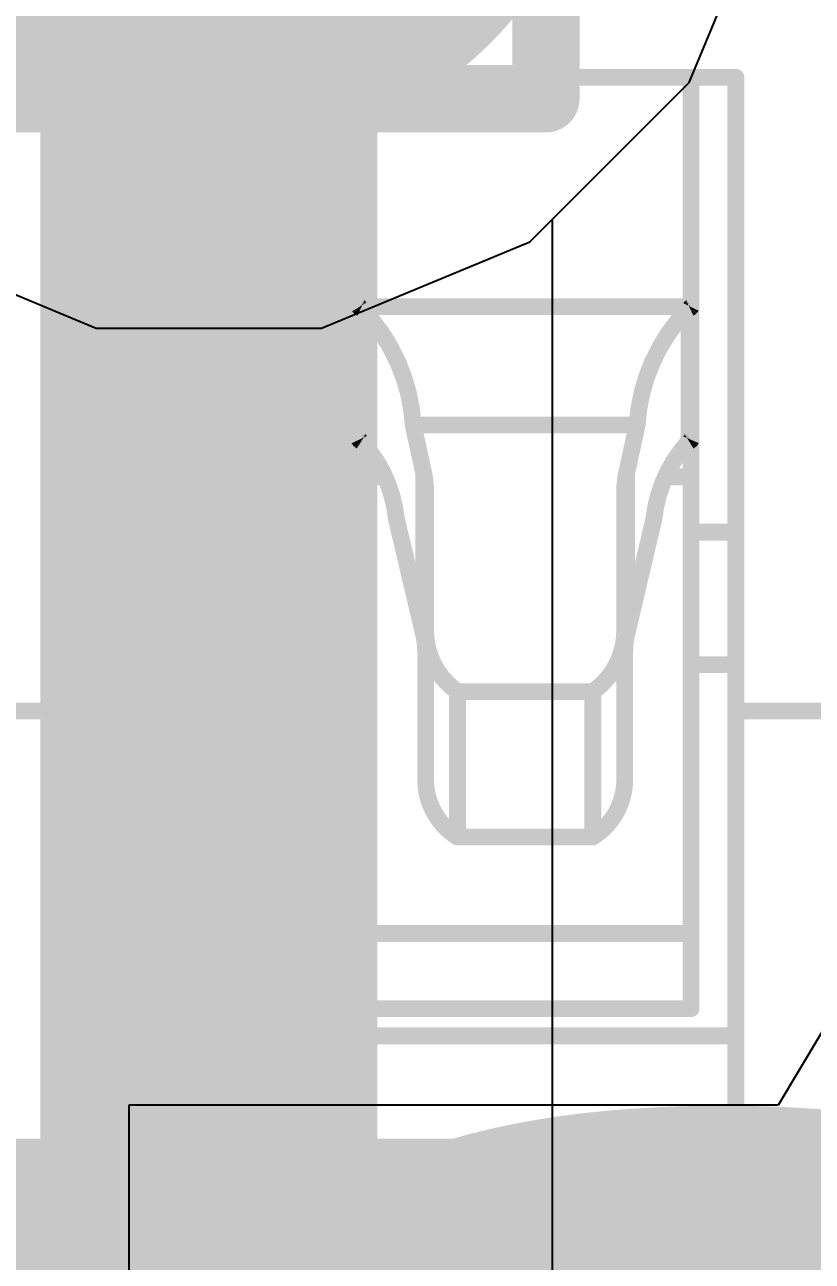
# Model space of a CAD drawing. Header units: inches. Extents: x -11 to 5433, y -4 to 5447.
# Drawn here: x 8.203 to 8.796, y 26.505 to 27.438 of the extents above; entities that cross this region are included whole.
import ezdxf

# ---------------------------------------------------------------- set-up
doc = ezdxf.new("R2010")
doc.units = ezdxf.units.IN
for name, color, linetype in [('Bottom Layer', 5, 'Continuous'), ('Bottom Overlay', 54, 'Continuous'), ('Drill Drawing', 1, 'Continuous'), ('Ground', 16, 'Continuous'), ('Mechanical 4', 56, 'Continuous'), ('Power', 76, 'Continuous'), ('Top Layer', 1, 'Continuous'), ('Top Solder', 216, 'Continuous')]:
    doc.layers.add(name, color=color, linetype=linetype)
doc.styles.add('Arial', font='', dxfattribs={"height": 0.2})
doc.styles.get('Arial').set_extended_font_data('Arial')

# ---------------------------------------------------------------- blocks, each defined once
blk = doc.blocks.new('QTH_030_01_L_D_A_K_TR_157')
at = {"layer": 'Top Solder'}
for points in [[(6.49589887, 3.91260076), (7.00409953, 3.91260076), (7.00409953, 2.25940112), (6.49589887, 2.25940112)], [(6.99590041, 3.91260076), (7.504101069999999, 3.91260076), (7.504101069999999, 2.25940112), (6.99590041, 2.25940112)]]:
    blk.add_hatch(color=216, dxfattribs=at).paths.add_polyline_path(points)

msp = doc.modelspace()

# ---------------------------------------------------------------- hatches: boundary and pattern name
at = {"layer": 'Bottom Layer'}
h = msp.add_hatch(color=5, dxfattribs=at)
edge = h.paths.add_edge_path()
edge.add_arc((8.34153272, 27.63581722), 0.2999994, 0, 360)
at = {"layer": 'Ground'}
h = msp.add_hatch(color=16, dxfattribs=at)
edge = h.paths.add_edge_path()
edge.add_arc((8.34153272, 27.63581722), 0.2999994, 0, 360)
at = {"layer": 'Power'}
h = msp.add_hatch(color=76, dxfattribs=at)
edge = h.paths.add_edge_path()
edge.add_arc((8.34153272, 27.63581722), 0.2999994, 0, 360)
at = {"layer": 'Top Layer'}
h = msp.add_hatch(color=1, dxfattribs=at)
edge = h.paths.add_edge_path()
edge.add_arc((8.34153272, 27.63581722), 0.2999994, 0, 360)

# ---------------------------------------------------------------- linework, layer by layer
at = {"layer": 'Bottom Layer'}
for p, q in [((8.703523359999998, 27.39394318), (8.76853212, 27.55088216)), ((8.60050858, 27.2909284), (8.703523359999998, 27.39394318)), ((8.60050858, 24.84291704), (8.60050858, 27.2909284))]:
    msp.add_line(p, q, dxfattribs=at)
msp.add_lwpolyline([(8.34153272, 24.84291704, 0.254, 0.254, 0), (8.34153272, 27.63581722, 0.254, 0.254, 0)], format="xyseb", dxfattribs=at)
at = {"layer": 'Drill Drawing'}
for points in [[(8.59553272, 27.38181722, 0.0508, 0.0508, 0), (8.59553272, 27.88981722, 0.0508, 0.0508, 0)], [(8.087532719999999, 27.38181722, 0.0508, 0.0508, 0), (8.59553272, 27.38181722, 0.0508, 0.0508, 0)]]:
    msp.add_lwpolyline(points, format="xyseb", dxfattribs=at)
msp.add_lwpolyline([(8.582832719999999, 27.38181722, 0.0254, 0.0254, 1), (8.60823272, 27.38181722, 0.0254, 0.0254, 1)], format="xyseb", close=True, dxfattribs=at)
msp.add_lwpolyline([(8.582832719999999, 27.38181722, 0.0254, 0.0254, 1), (8.60823272, 27.38181722, 0.0254, 0.0254, 1)], format="xyseb", close=True, dxfattribs=at)
at = {"layer": 'Ground'}
for p, q in [((8.703523359999998, 27.39394318), (8.76853212, 27.55088216)), ((8.583406759999999, 27.27382658), (8.703523359999998, 27.39394318)), ((8.09965868, 27.27382658), (8.256597659999999, 27.20881782)), ((8.42646778, 27.20881782), (8.583406759999999, 27.27382658)), ((8.256597659999999, 27.20881782), (8.42646778, 27.20881782))]:
    msp.add_line(p, q, dxfattribs=at)
at = {"layer": 'Mechanical 4'}
for points in [[(8.421154099999999, 27.39794622, 0.0127, 0.0127, 0), (8.7386541, 27.39794622, 0.0127, 0.0127, 0)], [(8.421154099999999, 26.5149457, 0.0127, 0.0127, 0), (8.421154099999999, 27.39794622, 0.0127, 0.0127, 0)], [(8.45490562, 26.69548128, 0.0127, 0.0127, 0), (8.45490562, 27.39794622, 0.0127, 0.0127, 0)], [(8.70490512, 26.69548128, 0.0127, 0.0127, 0), (8.70490512, 27.39794622, 0.0127, 0.0127, 0)], [(8.7386541, 26.5149457, 0.0127, 0.0127, 0), (8.7386541, 27.39794622, 0.0127, 0.0127, 0)], [(8.454999599999999, 27.224609, 0.0127, 0.0127, -0.03260548553867355), (8.45490308, 27.22474616, 0.0127, 0.0127, 0)], [(8.45490562, 27.22494682, 0.0127, 0.0127, 0), (8.70490512, 27.22494682, 0.0127, 0.0127, 0)], [(8.455070719999998, 27.22453788, 0.0127, 0.0127, -0.02828759421407643), (8.45500214, 27.224609, 0.0127, 0.0127, 0)], [(8.455164700000001, 27.22445914, 0.0127, 0.0127, -0.02675080193123114), (8.455070719999998, 27.22453788, 0.0127, 0.0127, 0)], [(8.45528916, 27.22437278, 0.0127, 0.0127, -0.02199381117809975), (8.455164700000001, 27.22445914, 0.0127, 0.0127, 0)], [(8.4554568, 27.22427626, 0.0127, 0.0127, -0.01668692763431161), (8.45528916, 27.22437278, 0.0127, 0.0127, 0)], [(8.455659999999998, 27.22416958, 0.0127, 0.0127, -0.009375562077408115), (8.45545426, 27.22427626, 0.0127, 0.0127, 0)], [(8.45589876, 27.22405528, 0.0127, 0.0127, -0.005205298943806766), (8.455659999999998, 27.22416704, 0.0127, 0.0127, 0)], [(8.45589876, 27.22405528, 0.0127, 0.0127, 0), (8.456155299999999, 27.2239359, 0.0127, 0.0127, 0)], [(8.456155299999999, 27.2239359, 0.0127, 0.0127, 0), (8.45642454, 27.22381652, 0.0127, 0.0127, 0)], [(8.45642454, 27.12343572, 0.0127, 0.0127, 0), (8.45642454, 27.22381652, 0.0127, 0.0127, 0)], [(8.45642454, 27.22381652, 0.0127, 0.0127, -0.1798941776662689), (8.495532919999999, 27.13571154, 0.0127, 0.0127, 0)], [(8.66427782, 27.13571154, 0.0127, 0.0127, -0.1798941776662689), (8.703386199999999, 27.22381652, 0.0127, 0.0127, 0)], [(8.703386199999999, 27.22381652, 0.0127, 0.0127, 0), (8.70389674, 27.22405274, 0.0127, 0.0127, 0)], [(8.703386199999999, 27.12343572, 0.0127, 0.0127, 0), (8.703386199999999, 27.22381652, 0.0127, 0.0127, 0)], [(8.70389674, 27.22405274, 0.0127, 0.0127, 0), (8.704132959999999, 27.2241645, 0.0127, 0.0127, 0)], [(8.70434378, 27.22427118, 0.0127, 0.0127, -0.00707025950497261), (8.704132959999999, 27.2241645, 0.0127, 0.0127, 0)], [(8.70451904, 27.22437024, 0.0127, 0.0127, -0.01220881840359897), (8.70434124, 27.22427118, 0.0127, 0.0127, 0)], [(8.70466128, 27.22446168, 0.0127, 0.0127, -0.02261982994108551), (8.70452158, 27.22437024, 0.0127, 0.0127, 0)], [(8.7047578, 27.22454042, 0.0127, 0.0127, -0.0318810896032167), (8.70465874, 27.22446168, 0.0127, 0.0127, 0)], [(8.70482384, 27.22461408, 0.0127, 0.0127, -0.03744577966719889), (8.7047578, 27.22454042, 0.0127, 0.0127, 0)], [(8.704869559999999, 27.22468012, 0.0127, 0.0127, -0.03268866416178222), (8.70482384, 27.22461154, 0.0127, 0.0127, 0)], [(8.704902579999999, 27.22474616, 0.0127, 0.0127, -0.0132343450461696), (8.70486702, 27.22468012, 0.0127, 0.0127, 0)], [(8.495532919999999, 27.13571154, 0.0127, 0.0127, 0), (8.66427782, 27.13571154, 0.0127, 0.0127, 0)], [(8.495532919999999, 27.13571154, 0.0127, 0.0127, 0), (8.503386599999999, 27.0996156, 0.0127, 0.0127, 0)], [(8.656424139999999, 27.0996156, 0.0127, 0.0127, 0), (8.66427782, 27.13571154, 0.0127, 0.0127, 0)], [(8.45500214, 27.1244949, 0.0127, 0.0127, -0.02859692935120372), (8.45490308, 27.12467778, 0.0127, 0.0127, 0)], [(8.455164700000001, 27.12429678, 0.0127, 0.0127, -0.05432141875140421), (8.45500468, 27.12449744, 0.0127, 0.0127, 0)], [(8.45528916, 27.1241774, 0.0127, 0.0127, -0.0233861513460931), (8.455164700000001, 27.12429424, 0.0127, 0.0127, 0)], [(8.45545426, 27.12405294, 0.0127, 0.0127, -0.01856230604152518), (8.45528916, 27.12417994, 0.0127, 0.0127, 0)], [(8.455659999999998, 27.12390816, 0.0127, 0.0127, -0.01073692510707808), (8.45545426, 27.1240504, 0.0127, 0.0127, 0)], [(8.45589876, 27.12375576, 0.0127, 0.0127, -0.006054831002985878), (8.455662539999999, 27.12390816, 0.0127, 0.0127, 0)], [(8.45589876, 27.1237583, 0.0127, 0.0127, 0), (8.456155299999999, 27.12359828, 0.0127, 0.0127, 0)], [(8.456155299999999, 27.12359828, 0.0127, 0.0127, 0), (8.45642454, 27.12343572, 0.0127, 0.0127, 0)], [(8.45642454, 27.12343826, 0.0127, 0.0127, -0.1625908253546253), (8.48286594, 27.0649446, 0.0127, 0.0127, 0)], [(8.6769448, 27.0649446, 0.0127, 0.0127, -0.1625908253546254), (8.703386199999999, 27.12343826, 0.0127, 0.0127, 0)], [(8.703386199999999, 27.12343572, 0.0127, 0.0127, 0), (8.70389674, 27.12375322, 0.0127, 0.0127, 0)], [(8.704132959999999, 27.12390308, 0.0127, 0.0127, -0.004820614400065776), (8.70389674, 27.12375322, 0.0127, 0.0127, 0)], [(8.70434124, 27.12404532, 0.0127, 0.0127, -0.008119958950931903), (8.70413042, 27.12390308, 0.0127, 0.0127, 0)], [(8.70451904, 27.12418248, 0.0127, 0.0127, -0.01372913841820226), (8.70434124, 27.12404786, 0.0127, 0.0127, 0)], [(8.70465874, 27.12429932, 0.0127, 0.0127, -0.02446216596376067), (8.70452158, 27.12417994, 0.0127, 0.0127, 0)], [(8.7047578, 27.124406, 0.0127, 0.0127, -0.03231853515275337), (8.70465874, 27.12429932, 0.0127, 0.0127, 0)], [(8.70482384, 27.12450252, 0.0127, 0.0127, -0.03504147992007009), (8.7047578, 27.124406, 0.0127, 0.0127, 0)], [(8.704869559999999, 27.12459142, 0.0127, 0.0127, -0.0284044613098877), (8.70482384, 27.12450252, 0.0127, 0.0127, 0)], [(8.70490512, 27.12467524, 0.0127, 0.0127, -0.01102179309812706), (8.704869559999999, 27.12458888, 0.0127, 0.0127, 0)], [(8.503386599999999, 26.9776575, 0.0127, 0.0127, 0), (8.503386599999999, 27.0996156, 0.0127, 0.0127, 0)], [(8.503386599999999, 27.0996156, 0.0127, 0.0127, -0.05365795323389039), (8.50490552, 27.085544, 0.0127, 0.0127, 0)], [(8.65490522, 27.085544, 0.0127, 0.0127, -0.05365795323389057), (8.656424139999999, 27.0996156, 0.0127, 0.0127, 0)], [(8.656424139999999, 26.9776575, 0.0127, 0.0127, 0), (8.656424139999999, 27.0996156, 0.0127, 0.0127, 0)], [(8.45490562, 27.09661078, 0.0127, 0.0127, 0), (8.473567, 27.09661078, 0.0127, 0.0127, 0)], [(8.68624374, 27.09661078, 0.0127, 0.0127, 0), (8.70490512, 27.09661078, 0.0127, 0.0127, 0)], [(8.50490552, 26.86619468, 0.0127, 0.0127, 0), (8.50490552, 27.085544, 0.0127, 0.0127, 0)], [(8.65490522, 26.86619468, 0.0127, 0.0127, 0), (8.65490522, 27.085544, 0.0127, 0.0127, 0)], [(8.4828634, 27.06494714, 0.0127, 0.0127, 0), (8.503386599999999, 26.9776575, 0.0127, 0.0127, 0)], [(8.656424139999999, 26.9776575, 0.0127, 0.0127, 0), (8.6769448, 27.06494714, 0.0127, 0.0127, 0)], [(8.421154099999999, 27.05494462, 0.0127, 0.0127, 0), (8.45490562, 27.05494462, 0.0127, 0.0127, 0)], [(8.70490512, 27.05494462, 0.0127, 0.0127, 0), (8.7386541, 27.05494462, 0.0127, 0.0127, 0)], [(8.503386599999999, 26.9776575, 0.0127, 0.0127, -0.05786387190107989), (8.50490552, 26.96463492, 0.0127, 0.0127, 0)], [(8.528913600000001, 26.93460704, 0.0127, 0.0127, -0.2374801051860469), (8.50490552, 26.97917896, 0.0127, 0.0127, 0)], [(8.65490522, 26.97917896, 0.0127, 0.0127, -0.2374801051860468), (8.63089714, 26.93460704, 0.0127, 0.0127, 0)], [(8.65490522, 26.96463492, 0.0127, 0.0127, -0.05786387190108001), (8.656424139999999, 26.9776575, 0.0127, 0.0127, 0)], [(8.421154099999999, 26.95494482, 0.0127, 0.0127, 0), (8.45490562, 26.95494482, 0.0127, 0.0127, 0)], [(8.70490512, 26.95494482, 0.0127, 0.0127, 0), (8.7386541, 26.95494482, 0.0127, 0.0127, 0)], [(8.52891614, 26.93460704, 0.0127, 0.0127, 0), (8.6308946, 26.93460704, 0.0127, 0.0127, 0)], [(8.52891614, 26.82494508, 0.0127, 0.0127, 0), (8.52891614, 26.93460704, 0.0127, 0.0127, 0)], [(8.6308946, 26.82494508, 0.0127, 0.0127, 0), (8.6308946, 26.93460704, 0.0127, 0.0127, 0)], [(8.103654099999998, 26.91994615999999, 0.0127, 0.0127, 0), (8.421154099999999, 26.91994615999999, 0.0127, 0.0127, 0)], [(8.7386541, 26.91994615999999, 0.0127, 0.0127, 0), (9.0561541, 26.91994615999999, 0.0127, 0.0127, 0)], [(8.528913600000001, 26.82494762, 0.0127, 0.0127, -0.2473774779353231), (8.50490552, 26.86619722, 0.0127, 0.0127, 0)], [(8.65490522, 26.86619722, 0.0127, 0.0127, -0.2473774779353234), (8.63089714, 26.82494762, 0.0127, 0.0127, 0)], [(8.52891614, 26.82494508, 0.0127, 0.0127, 0), (8.6308946, 26.82494508, 0.0127, 0.0127, 0)], [(8.45490562, 26.75215376, 0.0127, 0.0127, 0), (8.70490512, 26.75215376, 0.0127, 0.0127, 0)], [(8.45490562, 26.69548128, 0.0127, 0.0127, 0), (8.70490512, 26.69548128, 0.0127, 0.0127, 0)], [(8.421154099999999, 26.67494538, 0.0127, 0.0127, 0), (8.7386541, 26.67494538, 0.0127, 0.0127, 0)], [(8.421154099999999, 26.5149457, 0.0127, 0.0127, 0), (8.7386541, 26.5149457, 0.0127, 0.0127, 0)]]:
    msp.add_lwpolyline(points, format="xyseb", dxfattribs=at)
for points in [[(8.4179791, 27.39794622, 0.00635, 0.00635, 1), (8.4243291, 27.39794622, 0.00635, 0.00635, 1)], [(8.4179791, 27.39794622, 0.00635, 0.00635, 1), (8.4243291, 27.39794622, 0.00635, 0.00635, 1)], [(8.45173062, 27.39794622, 0.00635, 0.00635, 1), (8.458080619999999, 27.39794622, 0.00635, 0.00635, 1)], [(8.701730119999999, 27.39794622, 0.00635, 0.00635, 1), (8.70808012, 27.39794622, 0.00635, 0.00635, 1)], [(8.7354791, 27.39794622, 0.00635, 0.00635, 1), (8.741829099999999, 27.39794622, 0.00635, 0.00635, 1)], [(8.7354791, 27.39794622, 0.00635, 0.00635, 1), (8.741829099999999, 27.39794622, 0.00635, 0.00635, 1)], [(8.45172808, 27.22474616, 0.00635, 0.00635, 1), (8.45807808, 27.22474616, 0.00635, 0.00635, 1)], [(8.45173062, 27.22494682, 0.00635, 0.00635, 1), (8.458080619999999, 27.22494682, 0.00635, 0.00635, 1)], [(8.4518246, 27.224609, 0.00635, 0.00635, 1), (8.4581746, 27.224609, 0.00635, 0.00635, 1)], [(8.45182714, 27.224609, 0.00635, 0.00635, 1), (8.45817714, 27.224609, 0.00635, 0.00635, 1)], [(8.45189572, 27.22453788, 0.00635, 0.00635, 1), (8.45824572, 27.22453788, 0.00635, 0.00635, 1)], [(8.45189572, 27.22453788, 0.00635, 0.00635, 1), (8.45824572, 27.22453788, 0.00635, 0.00635, 1)], [(8.451989699999999, 27.22445914, 0.00635, 0.00635, 1), (8.4583397, 27.22445914, 0.00635, 0.00635, 1)], [(8.451989699999999, 27.22445914, 0.00635, 0.00635, 1), (8.4583397, 27.22445914, 0.00635, 0.00635, 1)], [(8.45211416, 27.22437278, 0.00635, 0.00635, 1), (8.458464159999998, 27.22437278, 0.00635, 0.00635, 1)], [(8.45211416, 27.22437278, 0.00635, 0.00635, 1), (8.458464159999998, 27.22437278, 0.00635, 0.00635, 1)], [(8.45227926, 27.22427626, 0.00635, 0.00635, 1), (8.45862926, 27.22427626, 0.00635, 0.00635, 1)], [(8.4522818, 27.22427626, 0.00635, 0.00635, 1), (8.4586318, 27.22427626, 0.00635, 0.00635, 1)], [(8.452485, 27.22416958, 0.00635, 0.00635, 1), (8.458835, 27.22416958, 0.00635, 0.00635, 1)], [(8.452485, 27.22416704, 0.00635, 0.00635, 1), (8.458835, 27.22416704, 0.00635, 0.00635, 1)], [(8.45272376, 27.22405528, 0.00635, 0.00635, 1), (8.459073759999999, 27.22405528, 0.00635, 0.00635, 1)], [(8.45272376, 27.22405528, 0.00635, 0.00635, 1), (8.459073759999999, 27.22405528, 0.00635, 0.00635, 1)], [(8.4529803, 27.2239359, 0.00635, 0.00635, 1), (8.4593303, 27.2239359, 0.00635, 0.00635, 1)], [(8.4529803, 27.2239359, 0.00635, 0.00635, 1), (8.4593303, 27.2239359, 0.00635, 0.00635, 1)], [(8.45324954, 27.22381652, 0.00635, 0.00635, 1), (8.45959954, 27.22381652, 0.00635, 0.00635, 1)], [(8.45324954, 27.22381652, 0.00635, 0.00635, 1), (8.45959954, 27.22381652, 0.00635, 0.00635, 1)], [(8.45324954, 27.22381652, 0.00635, 0.00635, 1), (8.45959954, 27.22381652, 0.00635, 0.00635, 1)], [(8.7002112, 27.22381652, 0.00635, 0.00635, 1), (8.7065612, 27.22381652, 0.00635, 0.00635, 1)], [(8.7002112, 27.22381652, 0.00635, 0.00635, 1), (8.7065612, 27.22381652, 0.00635, 0.00635, 1)], [(8.7002112, 27.22381652, 0.00635, 0.00635, 1), (8.7065612, 27.22381652, 0.00635, 0.00635, 1)], [(8.70072174, 27.22405274, 0.00635, 0.00635, 1), (8.70707174, 27.22405274, 0.00635, 0.00635, 1)], [(8.70072174, 27.22405274, 0.00635, 0.00635, 1), (8.70707174, 27.22405274, 0.00635, 0.00635, 1)], [(8.70095796, 27.2241645, 0.00635, 0.00635, 1), (8.70730796, 27.2241645, 0.00635, 0.00635, 1)], [(8.70095796, 27.2241645, 0.00635, 0.00635, 1), (8.70730796, 27.2241645, 0.00635, 0.00635, 1)], [(8.701166240000001, 27.22427118, 0.00635, 0.00635, 1), (8.70751624, 27.22427118, 0.00635, 0.00635, 1)], [(8.70116878, 27.22427118, 0.00635, 0.00635, 1), (8.70751878, 27.22427118, 0.00635, 0.00635, 1)], [(8.70134404, 27.22437024, 0.00635, 0.00635, 1), (8.70769404, 27.22437024, 0.00635, 0.00635, 1)], [(8.70134658, 27.22437024, 0.00635, 0.00635, 1), (8.707696579999999, 27.22437024, 0.00635, 0.00635, 1)], [(8.701483739999999, 27.22446168, 0.00635, 0.00635, 1), (8.70783374, 27.22446168, 0.00635, 0.00635, 1)], [(8.70148628, 27.22446168, 0.00635, 0.00635, 1), (8.70783628, 27.22446168, 0.00635, 0.00635, 1)], [(8.701582799999999, 27.22454042, 0.00635, 0.00635, 1), (8.7079328, 27.22454042, 0.00635, 0.00635, 1)], [(8.701582799999999, 27.22454042, 0.00635, 0.00635, 1), (8.7079328, 27.22454042, 0.00635, 0.00635, 1)], [(8.70164884, 27.22461408, 0.00635, 0.00635, 1), (8.70799884, 27.22461408, 0.00635, 0.00635, 1)], [(8.70164884, 27.22461154, 0.00635, 0.00635, 1), (8.70799884, 27.22461154, 0.00635, 0.00635, 1)], [(8.70169202, 27.22468012, 0.00635, 0.00635, 1), (8.708042019999999, 27.22468012, 0.00635, 0.00635, 1)], [(8.70169456, 27.22468012, 0.00635, 0.00635, 1), (8.70804456, 27.22468012, 0.00635, 0.00635, 1)], [(8.70172758, 27.22474616, 0.00635, 0.00635, 1), (8.70807758, 27.22474616, 0.00635, 0.00635, 1)], [(8.701730119999999, 27.22494682, 0.00635, 0.00635, 1), (8.70808012, 27.22494682, 0.00635, 0.00635, 1)], [(8.49235792, 27.13571154, 0.00635, 0.00635, 1), (8.49870792, 27.13571154, 0.00635, 0.00635, 1)], [(8.49235792, 27.13571154, 0.00635, 0.00635, 1), (8.49870792, 27.13571154, 0.00635, 0.00635, 1)], [(8.49235792, 27.13571154, 0.00635, 0.00635, 1), (8.49870792, 27.13571154, 0.00635, 0.00635, 1)], [(8.66110282, 27.13571154, 0.00635, 0.00635, 1), (8.66745282, 27.13571154, 0.00635, 0.00635, 1)], [(8.66110282, 27.13571154, 0.00635, 0.00635, 1), (8.66745282, 27.13571154, 0.00635, 0.00635, 1)], [(8.66110282, 27.13571154, 0.00635, 0.00635, 1), (8.66745282, 27.13571154, 0.00635, 0.00635, 1)], [(8.45172808, 27.12467778, 0.00635, 0.00635, 1), (8.45807808, 27.12467778, 0.00635, 0.00635, 1)], [(8.45182714, 27.1244949, 0.00635, 0.00635, 1), (8.45817714, 27.1244949, 0.00635, 0.00635, 1)], [(8.45182968, 27.12449744, 0.00635, 0.00635, 1), (8.458179679999999, 27.12449744, 0.00635, 0.00635, 1)], [(8.451989699999999, 27.12429678, 0.00635, 0.00635, 1), (8.4583397, 27.12429678, 0.00635, 0.00635, 1)], [(8.451989699999999, 27.12429424, 0.00635, 0.00635, 1), (8.4583397, 27.12429424, 0.00635, 0.00635, 1)], [(8.45211416, 27.12417994, 0.00635, 0.00635, 1), (8.458464159999998, 27.12417994, 0.00635, 0.00635, 1)], [(8.45211416, 27.1241774, 0.00635, 0.00635, 1), (8.458464159999998, 27.1241774, 0.00635, 0.00635, 1)], [(8.45227926, 27.12405294, 0.00635, 0.00635, 1), (8.45862926, 27.12405294, 0.00635, 0.00635, 1)], [(8.45227926, 27.1240504, 0.00635, 0.00635, 1), (8.45862926, 27.1240504, 0.00635, 0.00635, 1)], [(8.452485, 27.12390816, 0.00635, 0.00635, 1), (8.458835, 27.12390816, 0.00635, 0.00635, 1)], [(8.45248754, 27.12390816, 0.00635, 0.00635, 1), (8.45883754, 27.12390816, 0.00635, 0.00635, 1)], [(8.45272376, 27.1237583, 0.00635, 0.00635, 1), (8.459073759999999, 27.1237583, 0.00635, 0.00635, 1)], [(8.45272376, 27.12375576, 0.00635, 0.00635, 1), (8.459073759999999, 27.12375576, 0.00635, 0.00635, 1)], [(8.4529803, 27.12359828, 0.00635, 0.00635, 1), (8.4593303, 27.12359828, 0.00635, 0.00635, 1)], [(8.4529803, 27.12359828, 0.00635, 0.00635, 1), (8.4593303, 27.12359828, 0.00635, 0.00635, 1)], [(8.45324954, 27.12343826, 0.00635, 0.00635, 1), (8.45959954, 27.12343826, 0.00635, 0.00635, 1)], [(8.45324954, 27.12343572, 0.00635, 0.00635, 1), (8.45959954, 27.12343572, 0.00635, 0.00635, 1)], [(8.45324954, 27.12343572, 0.00635, 0.00635, 1), (8.45959954, 27.12343572, 0.00635, 0.00635, 1)], [(8.7002112, 27.12343826, 0.00635, 0.00635, 1), (8.7065612, 27.12343826, 0.00635, 0.00635, 1)], [(8.7002112, 27.12343572, 0.00635, 0.00635, 1), (8.7065612, 27.12343572, 0.00635, 0.00635, 1)], [(8.7002112, 27.12343572, 0.00635, 0.00635, 1), (8.7065612, 27.12343572, 0.00635, 0.00635, 1)], [(8.70072174, 27.12375322, 0.00635, 0.00635, 1), (8.70707174, 27.12375322, 0.00635, 0.00635, 1)], [(8.70072174, 27.12375322, 0.00635, 0.00635, 1), (8.70707174, 27.12375322, 0.00635, 0.00635, 1)], [(8.70095542, 27.12390308, 0.00635, 0.00635, 1), (8.707305419999999, 27.12390308, 0.00635, 0.00635, 1)], [(8.70095796, 27.12390308, 0.00635, 0.00635, 1), (8.70730796, 27.12390308, 0.00635, 0.00635, 1)], [(8.701166240000001, 27.12404786, 0.00635, 0.00635, 1), (8.70751624, 27.12404786, 0.00635, 0.00635, 1)], [(8.701166240000001, 27.12404532, 0.00635, 0.00635, 1), (8.70751624, 27.12404532, 0.00635, 0.00635, 1)], [(8.70134404, 27.12418248, 0.00635, 0.00635, 1), (8.70769404, 27.12418248, 0.00635, 0.00635, 1)], [(8.70134658, 27.12417994, 0.00635, 0.00635, 1), (8.707696579999999, 27.12417994, 0.00635, 0.00635, 1)], [(8.701483739999999, 27.12429932, 0.00635, 0.00635, 1), (8.70783374, 27.12429932, 0.00635, 0.00635, 1)], [(8.701483739999999, 27.12429932, 0.00635, 0.00635, 1), (8.70783374, 27.12429932, 0.00635, 0.00635, 1)], [(8.701582799999999, 27.124406, 0.00635, 0.00635, 1), (8.7079328, 27.124406, 0.00635, 0.00635, 1)], [(8.701582799999999, 27.124406, 0.00635, 0.00635, 1), (8.7079328, 27.124406, 0.00635, 0.00635, 1)], [(8.70164884, 27.12450252, 0.00635, 0.00635, 1), (8.70799884, 27.12450252, 0.00635, 0.00635, 1)], [(8.70164884, 27.12450252, 0.00635, 0.00635, 1), (8.70799884, 27.12450252, 0.00635, 0.00635, 1)], [(8.70169456, 27.12459142, 0.00635, 0.00635, 1), (8.70804456, 27.12459142, 0.00635, 0.00635, 1)], [(8.70169456, 27.12458888, 0.00635, 0.00635, 1), (8.70804456, 27.12458888, 0.00635, 0.00635, 1)], [(8.701730119999999, 27.12467524, 0.00635, 0.00635, 1), (8.70808012, 27.12467524, 0.00635, 0.00635, 1)], [(8.5002116, 27.0996156, 0.00635, 0.00635, 1), (8.5065616, 27.0996156, 0.00635, 0.00635, 1)], [(8.5002116, 27.0996156, 0.00635, 0.00635, 1), (8.5065616, 27.0996156, 0.00635, 0.00635, 1)], [(8.5002116, 27.0996156, 0.00635, 0.00635, 1), (8.5065616, 27.0996156, 0.00635, 0.00635, 1)], [(8.65324914, 27.0996156, 0.00635, 0.00635, 1), (8.65959914, 27.0996156, 0.00635, 0.00635, 1)], [(8.65324914, 27.0996156, 0.00635, 0.00635, 1), (8.65959914, 27.0996156, 0.00635, 0.00635, 1)], [(8.65324914, 27.0996156, 0.00635, 0.00635, 1), (8.65959914, 27.0996156, 0.00635, 0.00635, 1)], [(8.45173062, 27.09661078, 0.00635, 0.00635, 1), (8.458080619999999, 27.09661078, 0.00635, 0.00635, 1)], [(8.470392, 27.09661078, 0.00635, 0.00635, 1), (8.476742, 27.09661078, 0.00635, 0.00635, 1)], [(8.68306874, 27.09661078, 0.00635, 0.00635, 1), (8.689418739999999, 27.09661078, 0.00635, 0.00635, 1)], [(8.701730119999999, 27.09661078, 0.00635, 0.00635, 1), (8.70808012, 27.09661078, 0.00635, 0.00635, 1)], [(8.501730519999999, 27.085544, 0.00635, 0.00635, 1), (8.508080519999998, 27.085544, 0.00635, 0.00635, 1)], [(8.501730519999999, 27.085544, 0.00635, 0.00635, 1), (8.508080519999998, 27.085544, 0.00635, 0.00635, 1)], [(8.65173022, 27.085544, 0.00635, 0.00635, 1), (8.658080219999999, 27.085544, 0.00635, 0.00635, 1)], [(8.65173022, 27.085544, 0.00635, 0.00635, 1), (8.658080219999999, 27.085544, 0.00635, 0.00635, 1)], [(8.479688399999999, 27.06494714, 0.00635, 0.00635, 1), (8.4860384, 27.06494714, 0.00635, 0.00635, 1)], [(8.47969094, 27.0649446, 0.00635, 0.00635, 1), (8.48604094, 27.0649446, 0.00635, 0.00635, 1)], [(8.673769799999999, 27.06494714, 0.00635, 0.00635, 1), (8.6801198, 27.06494714, 0.00635, 0.00635, 1)], [(8.673769799999999, 27.0649446, 0.00635, 0.00635, 1), (8.6801198, 27.0649446, 0.00635, 0.00635, 1)], [(8.4179791, 27.05494462, 0.00635, 0.00635, 1), (8.4243291, 27.05494462, 0.00635, 0.00635, 1)], [(8.45173062, 27.05494462, 0.00635, 0.00635, 1), (8.458080619999999, 27.05494462, 0.00635, 0.00635, 1)], [(8.701730119999999, 27.05494462, 0.00635, 0.00635, 1), (8.70808012, 27.05494462, 0.00635, 0.00635, 1)], [(8.7354791, 27.05494462, 0.00635, 0.00635, 1), (8.741829099999999, 27.05494462, 0.00635, 0.00635, 1)], [(8.5002116, 26.9776575, 0.00635, 0.00635, 1), (8.5065616, 26.9776575, 0.00635, 0.00635, 1)], [(8.5002116, 26.9776575, 0.00635, 0.00635, 1), (8.5065616, 26.9776575, 0.00635, 0.00635, 1)], [(8.5002116, 26.9776575, 0.00635, 0.00635, 1), (8.5065616, 26.9776575, 0.00635, 0.00635, 1)], [(8.501730519999999, 26.97917896, 0.00635, 0.00635, 1), (8.508080519999998, 26.97917896, 0.00635, 0.00635, 1)], [(8.65173022, 26.97917896, 0.00635, 0.00635, 1), (8.658080219999999, 26.97917896, 0.00635, 0.00635, 1)], [(8.65324914, 26.9776575, 0.00635, 0.00635, 1), (8.65959914, 26.9776575, 0.00635, 0.00635, 1)], [(8.65324914, 26.9776575, 0.00635, 0.00635, 1), (8.65959914, 26.9776575, 0.00635, 0.00635, 1)], [(8.65324914, 26.9776575, 0.00635, 0.00635, 1), (8.65959914, 26.9776575, 0.00635, 0.00635, 1)], [(8.501730519999999, 26.96463492, 0.00635, 0.00635, 1), (8.508080519999998, 26.96463492, 0.00635, 0.00635, 1)], [(8.65173022, 26.96463492, 0.00635, 0.00635, 1), (8.658080219999999, 26.96463492, 0.00635, 0.00635, 1)], [(8.4179791, 26.95494482, 0.00635, 0.00635, 1), (8.4243291, 26.95494482, 0.00635, 0.00635, 1)], [(8.45173062, 26.95494482, 0.00635, 0.00635, 1), (8.458080619999999, 26.95494482, 0.00635, 0.00635, 1)], [(8.701730119999999, 26.95494482, 0.00635, 0.00635, 1), (8.70808012, 26.95494482, 0.00635, 0.00635, 1)], [(8.7354791, 26.95494482, 0.00635, 0.00635, 1), (8.741829099999999, 26.95494482, 0.00635, 0.00635, 1)], [(8.525738599999999, 26.93460704, 0.00635, 0.00635, 1), (8.5320886, 26.93460704, 0.00635, 0.00635, 1)], [(8.52574114, 26.93460704, 0.00635, 0.00635, 1), (8.53209114, 26.93460704, 0.00635, 0.00635, 1)], [(8.52574114, 26.93460704, 0.00635, 0.00635, 1), (8.53209114, 26.93460704, 0.00635, 0.00635, 1)], [(8.627719599999999, 26.93460704, 0.00635, 0.00635, 1), (8.6340696, 26.93460704, 0.00635, 0.00635, 1)], [(8.627719599999999, 26.93460704, 0.00635, 0.00635, 1), (8.6340696, 26.93460704, 0.00635, 0.00635, 1)], [(8.62772214, 26.93460704, 0.00635, 0.00635, 1), (8.634072139999999, 26.93460704, 0.00635, 0.00635, 1)], [(8.4179791, 26.91994615999999, 0.00635, 0.00635, 1), (8.4243291, 26.91994615999999, 0.00635, 0.00635, 1)], [(8.7354791, 26.91994615999999, 0.00635, 0.00635, 1), (8.741829099999999, 26.91994615999999, 0.00635, 0.00635, 1)], [(8.501730519999999, 26.86619722, 0.00635, 0.00635, 1), (8.508080519999998, 26.86619722, 0.00635, 0.00635, 1)], [(8.501730519999999, 26.86619468, 0.00635, 0.00635, 1), (8.508080519999998, 26.86619468, 0.00635, 0.00635, 1)], [(8.65173022, 26.86619722, 0.00635, 0.00635, 1), (8.658080219999999, 26.86619722, 0.00635, 0.00635, 1)], [(8.65173022, 26.86619468, 0.00635, 0.00635, 1), (8.658080219999999, 26.86619468, 0.00635, 0.00635, 1)], [(8.525738599999999, 26.82494762, 0.00635, 0.00635, 1), (8.5320886, 26.82494762, 0.00635, 0.00635, 1)], [(8.52574114, 26.82494508, 0.00635, 0.00635, 1), (8.53209114, 26.82494508, 0.00635, 0.00635, 1)], [(8.52574114, 26.82494508, 0.00635, 0.00635, 1), (8.53209114, 26.82494508, 0.00635, 0.00635, 1)], [(8.627719599999999, 26.82494508, 0.00635, 0.00635, 1), (8.6340696, 26.82494508, 0.00635, 0.00635, 1)], [(8.627719599999999, 26.82494508, 0.00635, 0.00635, 1), (8.6340696, 26.82494508, 0.00635, 0.00635, 1)], [(8.62772214, 26.82494762, 0.00635, 0.00635, 1), (8.634072139999999, 26.82494762, 0.00635, 0.00635, 1)], [(8.45173062, 26.75215376, 0.00635, 0.00635, 1), (8.458080619999999, 26.75215376, 0.00635, 0.00635, 1)], [(8.701730119999999, 26.75215376, 0.00635, 0.00635, 1), (8.70808012, 26.75215376, 0.00635, 0.00635, 1)], [(8.45173062, 26.69548128, 0.00635, 0.00635, 1), (8.458080619999999, 26.69548128, 0.00635, 0.00635, 1)], [(8.45173062, 26.69548128, 0.00635, 0.00635, 1), (8.458080619999999, 26.69548128, 0.00635, 0.00635, 1)], [(8.701730119999999, 26.69548128, 0.00635, 0.00635, 1), (8.70808012, 26.69548128, 0.00635, 0.00635, 1)], [(8.701730119999999, 26.69548128, 0.00635, 0.00635, 1), (8.70808012, 26.69548128, 0.00635, 0.00635, 1)], [(8.4179791, 26.67494538, 0.00635, 0.00635, 1), (8.4243291, 26.67494538, 0.00635, 0.00635, 1)], [(8.7354791, 26.67494538, 0.00635, 0.00635, 1), (8.741829099999999, 26.67494538, 0.00635, 0.00635, 1)], [(8.4179791, 26.5149457, 0.00635, 0.00635, 1), (8.4243291, 26.5149457, 0.00635, 0.00635, 1)], [(8.4179791, 26.5149457, 0.00635, 0.00635, 1), (8.4243291, 26.5149457, 0.00635, 0.00635, 1)], [(8.7354791, 26.5149457, 0.00635, 0.00635, 1), (8.741829099999999, 26.5149457, 0.00635, 0.00635, 1)], [(8.7354791, 26.5149457, 0.00635, 0.00635, 1), (8.741829099999999, 26.5149457, 0.00635, 0.00635, 1)]]:
    msp.add_lwpolyline(points, format="xyseb", close=True, dxfattribs=at)
at = {"layer": 'Top Layer'}
for p, q in [((8.703523359999998, 27.39394318), (8.76853212, 27.55088216)), ((8.583406759999999, 27.27382658), (8.703523359999998, 27.39394318)), ((8.09965868, 27.27382658), (8.256597659999999, 27.20881782)), ((8.42646778, 27.20881782), (8.583406759999999, 27.27382658)), ((8.256597659999999, 27.20881782), (8.42646778, 27.20881782)), ((8.84646948, 26.74974838), (8.7705311, 26.62274584)), ((8.7705311, 26.62274584), (8.28110104, 26.62274584)), ((8.28110104, 26.62274584), (8.28110104, 24.9187462))]:
    msp.add_line(p, q, dxfattribs=at)

# ---------------------------------------------------------------- block references
at = {"rotation": 180}
msp.add_blockref('QTH_030_01_L_D_A_K_TR_157', (15.3105993, 28.85674696), dxfattribs=at)

# ---------------------------------------------------------------- texts
at = {"layer": 'Bottom Overlay', "style": 'Arial', "text_generation_flag": 2}
msp.add_text('R49', height=0.7619999999999999, rotation=270, dxfattribs=at).set_placement((8.33222616, 24.72009534))

doc.saveas('drawing.dxf')
